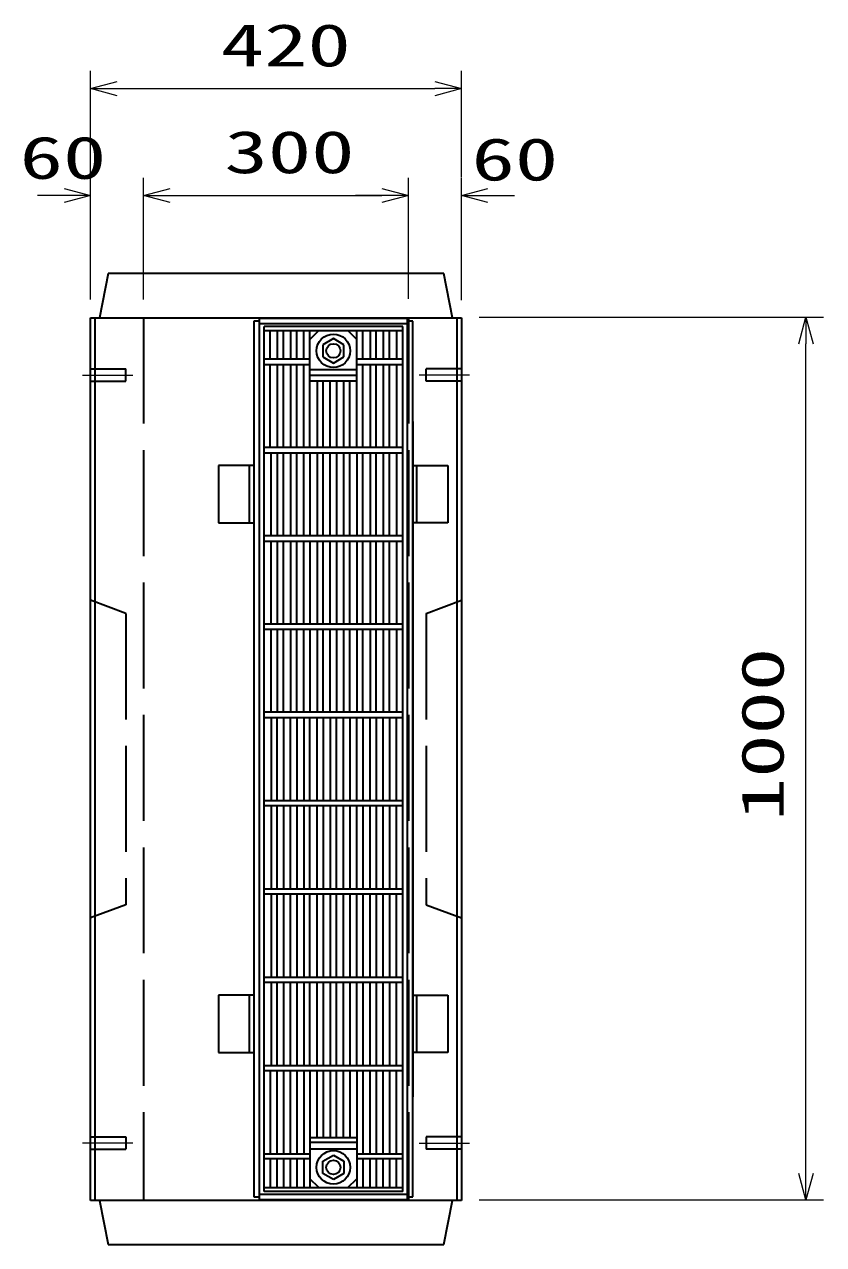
# Model space of a CAD drawing. Units: millimetres on the paper. Extents: x 0 to 841, y 0 to 594.
# Drawn here: x 347.7 to 393, y 327.3 to 396.4 of the extents above; entities that cross this region are included whole.
import ezdxf
from ezdxf.enums import TextEntityAlignment as Align

# ---------------------------------------------------------------- set-up
doc = ezdxf.new("R2010")
doc.units = ezdxf.units.MM
doc.linetypes.add('DASHED', pattern=[7.5, 6, -1.5])
doc.linetypes.add('USER1', pattern=[18.5, 12, -1.5, 3.5, -1.5])
for name, color, linetype, lineweight in [('D-BMK（構造物基準線）', 2, 'USER1', 18), ('D-STR-DIM（寸法）', 7, 'Continuous', 13), ('D-STR（構造物）', 1, 'Continuous', 35)]:
    doc.layers.add(name, color=color, linetype=linetype, lineweight=lineweight)
doc.styles.add('ＭＳ ゴシック', font='')
doc.styles.get('ＭＳ ゴシック').set_extended_font_data('MS Gothic')

# ---------------------------------------------------------------- blocks, each defined once
blk = doc.blocks.new('_Open30')
at = {"color": 7, "linetype": 'Continuous', "lineweight": 13}
for p, q in [((-1, 0.2679), (0, 0)), ((0, 0), (-1, -0.2679)), ((0, 0), (-1, 0))]:
    blk.add_line(p, q, dxfattribs=at)

msp = doc.modelspace()

# ---------------------------------------------------------------- linework, layer by layer
at = {"layer": 'D-BMK（構造物基準線）'}
for p, q in [((350.988, 376.527), (353.838, 376.527)), ((372.912, 376.527), (370.063, 376.527)), ((353.838, 333.027), (350.988, 333.027)), ((370.063, 333.027), (372.912, 333.027))]:
    msp.add_line(p, q, dxfattribs=at)
at = {"layer": 'D-STR-DIM（寸法）'}
for p, q in [((351.45, 387.704), (351.45, 393.754)), ((372.45, 387.734), (372.45, 393.754)), ((352.95, 392.754), (370.95, 392.754)), ((351.45, 380.807), (351.45, 387.704)), ((354.45, 380.859), (354.45, 387.704)), ((354.45, 380.807), (354.45, 387.704)), ((369.45, 380.874), (369.45, 387.704)), ((369.45, 380.844), (369.45, 387.704)), ((372.45, 380.777), (372.45, 387.704)), ((349.95, 386.704), (348.45, 386.704)), ((355.95, 386.704), (357.45, 386.704)), ((355.95, 386.704), (367.95, 386.704)), ((367.95, 386.704), (366.45, 386.704)), ((373.95, 386.704), (375.45, 386.704)), ((373.45, 379.807), (392.954, 379.807)), ((391.954, 331.307), (391.954, 378.307)), ((373.45, 329.807), (392.954, 329.807))]:
    msp.add_line(p, q, dxfattribs=at)
at = {"layer": 'D-STR（構造物）'}
for p, q in [((352.45, 382.277), (351.95, 379.777)), ((371.45, 382.277), (352.45, 382.277)), ((371.95, 379.777), (371.45, 382.277)), ((351.45, 379.777), (372.45, 379.777)), ((351.45, 329.777), (351.45, 379.777)), ((351.7, 379.777), (351.7, 329.777)), ((361, 379.577), (360.7, 379.577)), ((360.7, 379.577), (360.7, 329.977)), ((361, 379.727), (361, 329.827)), ((369.4, 379.727), (361, 379.727)), ((369.4, 329.827), (369.4, 379.727)), ((369.7, 379.577), (369.4, 379.577)), ((369.7, 329.977), (369.7, 379.577)), ((372.2, 329.777), (372.2, 379.777)), ((372.45, 379.777), (372.45, 329.777)), ((369.4, 379.427), (361, 379.427)), ((361.275, 330.277), (361.275, 379.277)), ((369.125, 379.277), (361.275, 379.277)), ((361.275, 379.052), (369.125, 379.052)), ((361.625, 377.427), (361.625, 379.052)), ((362.025, 379.052), (362.025, 377.427)), ((362.375, 377.427), (362.375, 379.052)), ((362.775, 379.052), (362.775, 377.427)), ((363.125, 377.427), (363.125, 379.052)), ((363.525, 377.427), (363.525, 379.052)), ((364.375, 379.052), (363.875, 378.552)), ((363.875, 372.427), (363.875, 379.052)), ((366.025, 379.052), (366.525, 378.552)), ((366.525, 372.427), (366.525, 379.052)), ((366.875, 377.427), (366.875, 379.052)), ((367.275, 379.052), (367.275, 377.427)), ((367.625, 377.427), (367.625, 379.052)), ((368.025, 379.052), (368.025, 377.427)), ((368.375, 377.427), (368.375, 379.052)), ((368.775, 379.052), (368.775, 377.427)), ((369.125, 330.277), (369.125, 379.277)), ((365.2, 378.595), (364.6, 378.249)), ((364.6, 378.249), (364.6, 377.556)), ((365.8, 378.249), (365.2, 378.595)), ((365.8, 377.556), (365.8, 378.249)), ((363.875, 377.427), (361.275, 377.427)), ((364.6, 377.556), (365.2, 377.209)), ((365.2, 377.209), (365.8, 377.556)), ((369.125, 377.427), (366.525, 377.427)), ((361.275, 377.127), (363.875, 377.127)), ((361.625, 372.427), (361.625, 377.127)), ((362.025, 377.127), (362.025, 372.427)), ((362.375, 372.427), (362.375, 377.127)), ((362.775, 377.127), (362.775, 372.427)), ((363.125, 372.427), (363.125, 377.127)), ((363.525, 372.427), (363.525, 377.127)), ((363.875, 376.852), (366.525, 376.852)), ((366.525, 377.127), (369.125, 377.127)), ((366.875, 372.427), (366.875, 377.127)), ((367.275, 377.127), (367.275, 372.427)), ((367.625, 372.427), (367.625, 377.127)), ((368.025, 377.127), (368.025, 372.427)), ((368.375, 372.427), (368.375, 377.127)), ((368.775, 377.127), (368.775, 372.427)), ((366.525, 376.502), (363.875, 376.502)), ((363.875, 376.202), (366.525, 376.202)), ((364.275, 376.202), (364.275, 372.427)), ((364.625, 372.427), (364.625, 376.202)), ((365.025, 372.427), (365.025, 376.202)), ((365.375, 376.202), (365.375, 372.427)), ((365.775, 376.202), (365.775, 372.427)), ((366.125, 372.427), (366.125, 376.202)), ((369.7, 373.902), (369.7, 335.652)), ((369.125, 372.427), (361.275, 372.427)), ((361.275, 372.127), (369.125, 372.127)), ((361.675, 367.427), (361.675, 372.127)), ((362.025, 372.127), (362.025, 367.427)), ((362.375, 367.427), (362.375, 372.127)), ((362.775, 372.127), (362.775, 367.427)), ((363.125, 367.427), (363.125, 372.127)), ((363.525, 367.427), (363.525, 372.127)), ((363.875, 372.127), (363.875, 367.427)), ((364.275, 372.127), (364.275, 367.427)), ((364.625, 367.427), (364.625, 372.127)), ((365.025, 367.427), (365.025, 372.127)), ((365.375, 372.127), (365.375, 367.427)), ((365.775, 372.127), (365.775, 367.427)), ((366.125, 367.427), (366.125, 372.127)), ((366.525, 372.127), (366.525, 367.427)), ((366.875, 367.427), (366.875, 372.127)), ((367.275, 372.127), (367.275, 367.427)), ((367.625, 367.427), (367.625, 372.127)), ((368.025, 372.127), (368.025, 367.427)), ((368.375, 367.427), (368.375, 372.127)), ((368.775, 372.127), (368.775, 367.427)), ((360.7, 371.402), (358.7, 371.402)), ((358.7, 371.402), (358.7, 368.152)), ((360.45, 368.152), (360.45, 371.402)), ((369.7, 371.402), (371.674, 371.402)), ((369.924, 368.152), (369.924, 371.402)), ((371.674, 371.402), (371.674, 368.152)), ((358.7, 368.152), (360.7, 368.152)), ((371.674, 368.152), (369.7, 368.152)), ((369.125, 367.427), (361.275, 367.427)), ((361.275, 367.127), (369.125, 367.127)), ((361.675, 362.427), (361.675, 367.127)), ((362.025, 367.127), (362.025, 362.427)), ((362.375, 362.427), (362.375, 367.127)), ((362.775, 367.127), (362.775, 362.427)), ((363.125, 362.427), (363.125, 367.127)), ((363.525, 362.427), (363.525, 367.127)), ((363.875, 367.127), (363.875, 362.427)), ((364.275, 367.127), (364.275, 362.427)), ((364.625, 362.427), (364.625, 367.127)), ((365.025, 362.427), (365.025, 367.127)), ((365.375, 367.127), (365.375, 362.427)), ((365.775, 367.127), (365.775, 362.427)), ((366.125, 362.427), (366.125, 367.127)), ((366.525, 367.127), (366.525, 362.427)), ((366.875, 362.427), (366.875, 367.127)), ((367.275, 367.127), (367.275, 362.427)), ((367.625, 362.427), (367.625, 367.127)), ((368.025, 367.127), (368.025, 362.427)), ((368.375, 362.427), (368.375, 367.127)), ((368.775, 367.127), (368.775, 362.427)), ((369.125, 362.427), (361.275, 362.427)), ((361.275, 362.127), (369.125, 362.127)), ((361.675, 357.427), (361.675, 362.127)), ((362.025, 362.127), (362.025, 357.427)), ((362.375, 357.427), (362.375, 362.127)), ((362.775, 362.127), (362.775, 357.427)), ((363.125, 357.427), (363.125, 362.127)), ((363.525, 357.427), (363.525, 362.127)), ((363.875, 362.127), (363.875, 357.427)), ((364.275, 362.127), (364.275, 357.427)), ((364.625, 357.427), (364.625, 362.127)), ((365.025, 357.427), (365.025, 362.127)), ((365.375, 362.127), (365.375, 357.427)), ((365.775, 362.127), (365.775, 357.427)), ((366.125, 357.427), (366.125, 362.127)), ((366.525, 362.127), (366.525, 357.427)), ((366.875, 357.427), (366.875, 362.127)), ((367.275, 362.127), (367.275, 357.427)), ((367.625, 357.427), (367.625, 362.127)), ((368.025, 362.127), (368.025, 357.427)), ((368.375, 357.427), (368.375, 362.127)), ((368.775, 362.127), (368.775, 357.427)), ((369.125, 357.427), (361.275, 357.427)), ((361.275, 357.127), (369.125, 357.127)), ((361.675, 357.127), (361.675, 352.427)), ((362.025, 352.427), (362.025, 357.127)), ((362.375, 357.127), (362.375, 352.427)), ((362.775, 352.427), (362.775, 357.127)), ((363.125, 357.127), (363.125, 352.427)), ((363.525, 357.127), (363.525, 352.427)), ((363.875, 352.427), (363.875, 357.127)), ((364.275, 352.427), (364.275, 357.127)), ((364.625, 357.127), (364.625, 352.427)), ((365.025, 357.127), (365.025, 352.427)), ((365.375, 352.427), (365.375, 357.127)), ((365.775, 352.427), (365.775, 357.127)), ((366.125, 357.127), (366.125, 352.427)), ((366.525, 352.427), (366.525, 357.127)), ((366.875, 357.127), (366.875, 352.427)), ((367.275, 352.427), (367.275, 357.127)), ((367.625, 357.127), (367.625, 352.427)), ((368.025, 352.427), (368.025, 357.127)), ((368.375, 357.127), (368.375, 352.427)), ((368.775, 352.427), (368.775, 357.127)), ((361.275, 352.427), (369.125, 352.427)), ((369.125, 352.127), (361.275, 352.127)), ((361.675, 352.127), (361.675, 347.427)), ((362.025, 347.427), (362.025, 352.127)), ((362.375, 352.127), (362.375, 347.427)), ((362.775, 347.427), (362.775, 352.127)), ((363.125, 352.127), (363.125, 347.427)), ((363.525, 352.127), (363.525, 347.427)), ((363.875, 347.427), (363.875, 352.127)), ((364.275, 347.427), (364.275, 352.127)), ((364.625, 352.127), (364.625, 347.427)), ((365.025, 352.127), (365.025, 347.427)), ((365.375, 347.427), (365.375, 352.127)), ((365.775, 347.427), (365.775, 352.127)), ((366.125, 352.127), (366.125, 347.427)), ((366.525, 347.427), (366.525, 352.127)), ((366.875, 352.127), (366.875, 347.427)), ((367.275, 347.427), (367.275, 352.127)), ((367.625, 352.127), (367.625, 347.427)), ((368.025, 347.427), (368.025, 352.127)), ((368.375, 352.127), (368.375, 347.427)), ((368.775, 347.427), (368.775, 352.127)), ((361.275, 347.427), (369.125, 347.427)), ((369.125, 347.127), (361.275, 347.127)), ((361.675, 347.127), (361.675, 342.427)), ((362.025, 342.427), (362.025, 347.127)), ((362.375, 347.127), (362.375, 342.427)), ((362.775, 342.427), (362.775, 347.127)), ((363.125, 347.127), (363.125, 342.427)), ((363.525, 347.127), (363.525, 342.427)), ((363.875, 342.427), (363.875, 347.127)), ((364.275, 342.427), (364.275, 347.127)), ((364.625, 347.127), (364.625, 342.427)), ((365.025, 347.127), (365.025, 342.427)), ((365.375, 342.427), (365.375, 347.127)), ((365.775, 342.427), (365.775, 347.127)), ((366.125, 347.127), (366.125, 342.427)), ((366.525, 342.427), (366.525, 347.127)), ((366.875, 347.127), (366.875, 342.427)), ((367.275, 342.427), (367.275, 347.127)), ((367.625, 347.127), (367.625, 342.427)), ((368.025, 342.427), (368.025, 347.127)), ((368.375, 347.127), (368.375, 342.427)), ((368.775, 342.427), (368.775, 347.127)), ((361.275, 342.427), (369.125, 342.427)), ((369.125, 342.127), (361.275, 342.127)), ((361.675, 342.127), (361.675, 337.427)), ((362.025, 337.427), (362.025, 342.127)), ((362.375, 342.127), (362.375, 337.427)), ((362.775, 337.427), (362.775, 342.127)), ((363.125, 342.127), (363.125, 337.427)), ((363.525, 342.127), (363.525, 337.427)), ((363.875, 337.427), (363.875, 342.127)), ((364.275, 337.427), (364.275, 342.127)), ((364.625, 342.127), (364.625, 337.427)), ((365.025, 342.127), (365.025, 337.427)), ((365.375, 337.427), (365.375, 342.127)), ((365.775, 337.427), (365.775, 342.127)), ((366.125, 342.127), (366.125, 337.427)), ((366.525, 337.427), (366.525, 342.127)), ((366.875, 342.127), (366.875, 337.427)), ((367.275, 337.427), (367.275, 342.127)), ((367.625, 342.127), (367.625, 337.427)), ((368.025, 337.427), (368.025, 342.127)), ((368.375, 342.127), (368.375, 337.427)), ((368.775, 337.427), (368.775, 342.127)), ((360.7, 341.402), (358.7, 341.402)), ((358.7, 341.402), (358.7, 338.152)), ((360.45, 338.152), (360.45, 341.402)), ((369.7, 341.402), (371.674, 341.402)), ((369.924, 338.152), (369.924, 341.402)), ((371.674, 341.402), (371.674, 338.152)), ((358.7, 338.152), (360.7, 338.152)), ((371.674, 338.152), (369.7, 338.152)), ((361.275, 337.427), (369.125, 337.427)), ((369.125, 337.127), (361.275, 337.127)), ((361.625, 337.127), (361.625, 332.427)), ((362.025, 332.427), (362.025, 337.127)), ((362.375, 337.127), (362.375, 332.427)), ((362.775, 332.427), (362.775, 337.127)), ((363.125, 337.127), (363.125, 332.427)), ((363.525, 337.127), (363.525, 332.427)), ((363.875, 337.127), (363.875, 330.502)), ((364.275, 333.352), (364.275, 337.127)), ((364.625, 337.127), (364.625, 333.352)), ((365.025, 337.127), (365.025, 333.352)), ((365.375, 333.352), (365.375, 337.127)), ((365.775, 333.352), (365.775, 337.127)), ((366.125, 337.127), (366.125, 333.352)), ((366.525, 337.127), (366.525, 330.502)), ((366.875, 337.127), (366.875, 332.427)), ((367.275, 332.427), (367.275, 337.127)), ((367.625, 337.127), (367.625, 332.427)), ((368.025, 332.427), (368.025, 337.127)), ((368.375, 337.127), (368.375, 332.427)), ((368.775, 332.427), (368.775, 337.127)), ((363.875, 333.352), (366.525, 333.352)), ((366.525, 333.052), (363.875, 333.052)), ((363.875, 332.702), (366.525, 332.702)), ((361.275, 332.427), (363.875, 332.427)), ((363.875, 332.127), (361.275, 332.127)), ((361.625, 332.127), (361.625, 330.502)), ((362.025, 330.502), (362.025, 332.127)), ((362.375, 332.127), (362.375, 330.502)), ((362.775, 330.502), (362.775, 332.127)), ((363.125, 332.127), (363.125, 330.502)), ((363.525, 332.127), (363.525, 330.502)), ((364.6, 331.999), (365.2, 332.345)), ((364.6, 331.306), (364.6, 331.999)), ((365.2, 332.345), (365.8, 331.999)), ((365.8, 331.999), (365.8, 331.306)), ((366.525, 332.427), (369.125, 332.427)), ((369.125, 332.127), (366.525, 332.127)), ((366.875, 332.127), (366.875, 330.502)), ((367.275, 330.502), (367.275, 332.127)), ((367.625, 332.127), (367.625, 330.502)), ((368.025, 330.502), (368.025, 332.127)), ((368.375, 332.127), (368.375, 330.502)), ((368.775, 330.502), (368.775, 332.127)), ((365.2, 330.96), (364.6, 331.306)), ((365.8, 331.306), (365.2, 330.96)), ((361.275, 330.502), (369.125, 330.502)), ((364.375, 330.502), (363.875, 331.002)), ((366.025, 330.502), (366.525, 331.002)), ((372.45, 329.777), (351.45, 329.777)), ((351.95, 329.777), (352.45, 327.277)), ((360.7, 329.977), (361, 329.977)), ((361, 330.127), (369.4, 330.127)), ((361, 329.827), (369.4, 329.827)), ((369.125, 330.277), (361.275, 330.277)), ((369.4, 329.977), (369.7, 329.977)), ((371.45, 327.277), (371.95, 329.777)), ((352.45, 327.277), (371.45, 327.277))]:
    msp.add_line(p, q, dxfattribs=at)
at = {"layer": 'D-STR（構造物）', "linetype": 'DASHED'}
for p, q in [((354.45, 379.777), (354.45, 329.777)), ((369.45, 379.777), (369.45, 329.777)), ((351.45, 376.877), (353.45, 376.877)), ((353.45, 376.177), (353.45, 376.877)), ((370.45, 376.177), (370.45, 376.877)), ((372.45, 376.877), (370.45, 376.877)), ((351.45, 376.177), (353.45, 376.177)), ((372.45, 376.177), (370.45, 376.177)), ((353.45, 363.027), (351.45, 363.777)), ((370.45, 363.027), (372.45, 363.777)), ((353.45, 363.027), (353.45, 346.527)), ((370.45, 363.027), (370.45, 346.527)), ((353.45, 346.527), (351.45, 345.777)), ((370.45, 346.527), (372.45, 345.777)), ((351.45, 333.377), (353.45, 333.377)), ((353.45, 333.377), (353.45, 332.677)), ((372.45, 333.377), (370.45, 333.377)), ((370.45, 333.377), (370.45, 332.677)), ((351.45, 332.677), (353.45, 332.677)), ((372.45, 332.677), (370.45, 332.677))]:
    msp.add_line(p, q, dxfattribs=at)
at = {"layer": 'D-STR（構造物）'}
for centre, radius in [((365.2, 377.902), 0.95), ((365.2, 377.902), 0.4), ((365.2, 331.652), 0.95), ((365.2, 331.652), 0.4)]:
    msp.add_circle(centre, radius, dxfattribs=at)

# ---------------------------------------------------------------- block references
at = {"layer": 'D-STR-DIM（寸法）', "xscale": 1.5, "yscale": 1.5}
for p, rotation in [((351.45, 392.754), 180), ((354.45, 386.704), 180), ((354.45, 386.704), 180), ((372.45, 386.704), 180), ((391.954, 379.807), 90), ((391.954, 329.807), 270)]:
    msp.add_blockref('_Open30', p, dxfattribs=dict(at, rotation=rotation))
for p in [(372.45, 392.754), (351.45, 386.704), (369.45, 386.704), (369.45, 386.704)]:
    msp.add_blockref('_Open30', p, dxfattribs=at)

# ---------------------------------------------------------------- texts
at = {"layer": 'D-STR-DIM（寸法）', "style": 'ＭＳ ゴシック', "width": 1.5}
for s, p in [('420', (358.825, 393.291)), ('60', (347.436, 386.922)), ('300', (359.034, 387.241)), ('60', (373.02, 386.828))]:
    msp.add_text(s, height=2.405, dxfattribs=at).set_placement(p, align=Align.BOTTOM_LEFT)
msp.add_text('1000', height=2.405, rotation=90, dxfattribs=at).set_placement((391.416, 351.266), align=Align.BOTTOM_LEFT)

doc.saveas('drawing.dxf')
